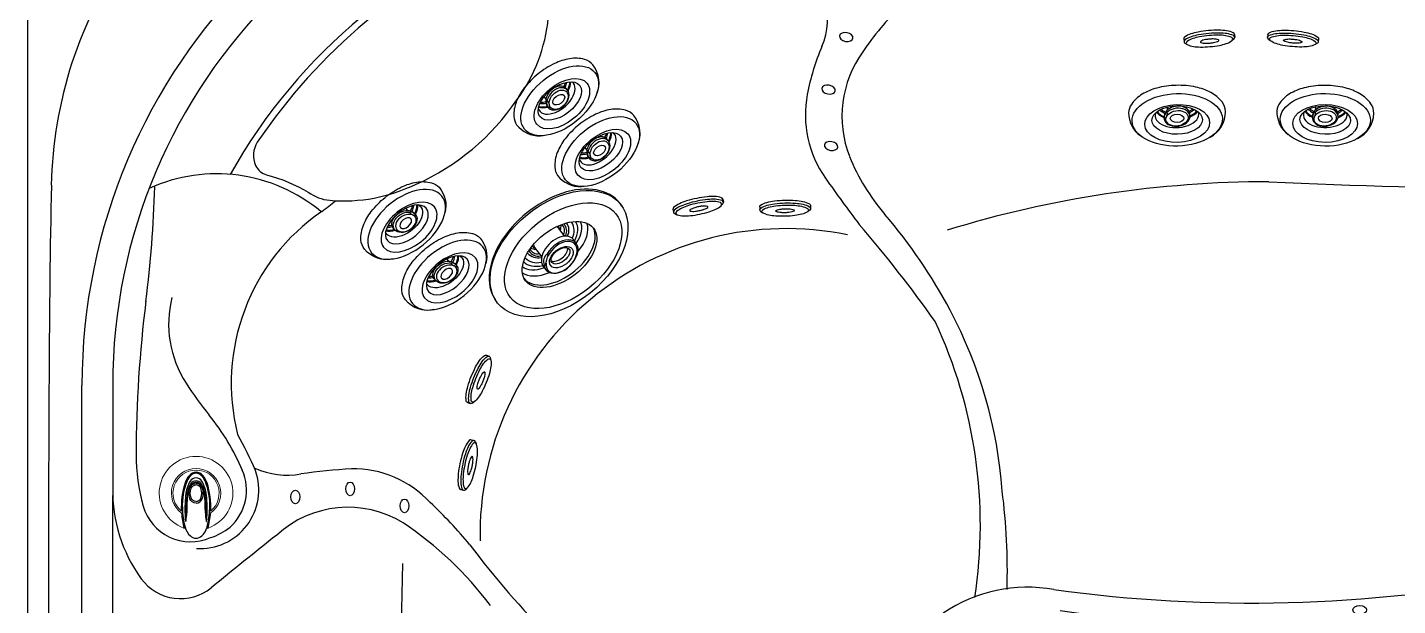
# Model space of a CAD drawing. Extents: x 398 to 508, y 628 to 778.
# Drawn here: x 398.1 to 448.3, y 703.1 to 724.3 of the extents above; entities that cross this region are included whole.
import ezdxf

# ---------------------------------------------------------------- set-up
doc = ezdxf.new("R2010")
doc.units = 0
doc.header["$MEASUREMENT"] = 0
for name, color, linetype in [('1', 4, 'Continuous'), ('1_CYAN', 4, 'Continuous'), ('2', 7, 'Continuous')]:
    doc.layers.add(name, color=color, linetype=linetype)

# ---------------------------------------------------------------- blocks, each defined once
blk = doc.blocks.new('AIRVALVE')
at = {"layer": '1', "color": 3}
for points in [[(0, -0.361, -0.315142), (-0.226, -0.203, -0.18995), (-0.227, 0.196, -0.321841), (0, 0.358, -0.321841)], [(0, -0.301, -0.313827), (-0.177, -0.179, -0.191301), (-0.177, 0.18, -0.313824), (0, 0.302, -0.313824)], [(0, -0.361, 0.315142), (0.226, -0.203, 0.18995), (0.226, 0.196, 0.321841), (0, 0.358, 0.321841)], [(0, -0.301, 0.313827), (0.176, -0.179, 0.191301), (0.177, 0.18, 0.313824), (0, 0.302, 0.313824)]]:
    blk.add_lwpolyline(points, format="xyb", dxfattribs=at)
at = {"layer": '1', "color": 2, "linetype": 'Continuous', "lineweight": 0}
for centre, start, end in [((-0.001, 0), 89.9806, 250.9039), ((0, 0), 289.0961, 90.0194)]:
    blk.add_arc(centre, 1.35, start, end, dxfattribs=at)
at = {"layer": '1', "color": 3, "lineweight": 0}
for centre, radius, start, end in [((-0.001, 0), 0.904, 89.971, 234.0158), ((-0.001, 0), 0.846, 89.9691, 230.785), ((0, 0), 0.904, 305.9842, 90.029), ((0, 0), 0.846, 309.215, 90.0309)]:
    blk.add_arc(centre, radius, start, end, dxfattribs=at)
at = {"layer": '1', "color": 3}
for centre, radius, start, end in [((0.288, 0.156), 0.727, 137.3155, 162.114), ((0.285, 0.168), 0.679, 134.6535, 155.2206), ((-0.001, 0.449), 0.316, 89.9436, 140.7663), ((-0.001, 0.314), 0.247, 89.9147, 149.361), ((-0.001, 0.458), 0.271, 89.8214, 134.6535), ((0, 0.449), 0.316, 39.2337, 90.0564), ((0, 0.458), 0.271, 45.3465, 90.1786), ((0, 0.314), 0.247, 30.639, 90.0853), ((-0.286, 0.168), 0.679, 24.7794, 45.3465), ((-0.289, 0.156), 0.727, 17.886, 42.6845), ((2.301, -0.493), 2.841, 162.114, 183.2782), ((1.83, -0.428), 2.334, 157.8169, 183.0748), ((0.861, -0.196), 1.249, 149.361, 174.2752), ((-4.441, 0.724), 4.188, 348.9682, 350.9757), ((0.802, -0.203), 1.125, 159.5686, 175.7316), ((0.319, -0.032), 0.632, 154.5984, 170.9757), ((0.075, 0.068), 0.349, 134.6301, 159.5686), ((0.537, -0.136), 0.873, 146.1687, 154.5984), ((0, 0.224), 0.227, 90.0848, 146.1687), ((0.016, 0.128), 0.266, 93.7523, 134.6301), ((-0.001, 0.224), 0.227, 33.8313, 89.9152), ((-0.017, 0.128), 0.266, 45.3699, 86.2477), ((-0.076, 0.068), 0.349, 20.4314, 45.3699), ((-0.538, -0.136), 0.873, 25.4016, 33.8313), ((-0.862, -0.196), 1.249, 5.7248, 30.639), ((-0.319, -0.032), 0.632, 9.0243, 25.4016), ((-0.803, -0.203), 1.125, 4.2684, 20.4314), ((4.441, 0.724), 4.188, 189.0243, 191.0318), ((-1.831, -0.428), 2.334, 356.9252, 22.1831), ((-2.301, -0.493), 2.841, 356.7218, 17.886), ((4.917, -0.603), 5.325, 174.2752, 183.1265), ((-6.839, -0.536), 6.484, 355.7451, 1.0002), ((2.459, -0.449), 2.815, 172.4176, 179.4691), ((10.219, -0.764), 10.561, 178.1966, 179.7723), ((6.947, -0.661), 7.288, 175.7316, 178.1966), ((-6.948, -0.661), 7.288, 1.8034, 4.2684), ((-2.46, -0.449), 2.815, 0.5309, 7.5824), ((-10.22, -0.764), 10.561, 0.2277, 1.8034), ((6.838, -0.536), 6.484, 178.9998, 184.2549), ((-4.918, -0.603), 5.325, 356.8735, 5.7248), ((2.713, -0.478), 3.255, 184.4542, 194.1778), ((2.224, -0.515), 2.725, 180.8159, 195.4905), ((0.602, -0.839), 1.003, 183.1265, 190.4498), ((-2.094, -0.715), 1.752, 350.2174, 359.7723), ((2.093, -0.715), 1.752, 180.2277, 189.7826), ((-0.603, -0.839), 1.003, 349.5502, 356.8735), ((-2.225, -0.515), 2.725, 344.5095, 359.1841), ((-2.714, -0.478), 3.255, 345.8222, 355.5458), ((-0.438, -1.262), 0.0149, 250.8083, 302.5982), ((-0.438, -1.261), 0.0152, 302.5014, 335.002), ((-0.414, -1.27), 0.0106, 81.6045, 167.3023), ((-0.445, -1.375), 0.119, 70.118, 74.2786), ((-0.41, -1.276), 0.0151, 21.315, 66.3223), ((0.207, -1.099), 0.626, 193.2713, 228.3179), ((-0.355, -1.015), 0.0297, 190.4498, 209.0932), ((-0.338, -1.006), 0.0492, 209.0932, 215.3978), ((-0.376, -1.032), 0.00301, 215.3978, 350.8779), ((-0.409, -1.014), 0.0406, 333.001, 349.5922), ((-0.208, -1.099), 0.626, 311.6821, 346.7287), ((0.408, -1.014), 0.0406, 190.4078, 206.999), ((0.375, -1.032), 0.00301, 189.1221, 324.6022), ((0.337, -1.006), 0.0492, 324.6022, 330.9068), ((0.354, -1.015), 0.0297, 330.9068, 349.5502), ((0.409, -1.276), 0.0151, 113.6777, 158.685), ((0.444, -1.375), 0.119, 105.7214, 109.882), ((0.413, -1.27), 0.0106, 12.6977, 98.3955), ((0.437, -1.261), 0.0152, 204.998, 237.4986), ((0.437, -1.262), 0.0149, 237.4018, 289.1917), ((-0.001, -1.348), 0.301, 226.3593, 270.087), ((0, -1.348), 0.301, 269.913, 313.6407)]:
    blk.add_arc(centre, radius, start, end, dxfattribs=at)
blk = doc.blocks.new('MJET')
at = {"layer": '1', "color": 3}
for p, q in [((-0.946, -0.157), (-0.852, -0.104)), ((-0.554, -0.74), (-0.502, -0.71))]:
    blk.add_line(p, q, dxfattribs=at)
at = {"layer": '1'}
blk.add_lwpolyline([(0.046, -2.04, 0.159602), (0.288, -1.764, 0.106361), (0.39, -1.23, 0.071169), (0.294, -0.656, 0.057483), (0, 0, 0.057483), (-0.436, 0.572, 0.071169), (-0.895, 0.93, 0.106361), (-1.412, 1.095, 0.139254), (-1.729, 1.037, 0.159602)], format="xyb", dxfattribs=at)
for centre, radius, start, end in [((-1.222, 0.134), 1.036, 119.3208, 174.577), ((-0.481, -1.132), 1.05, 236.7737, 300.1392)]:
    blk.add_arc(centre, radius, start, end, dxfattribs=at)
at = {"layer": '1', "color": 3}
for centre, radius, start, end in [((-0.134, -0.092), 0.966, 169.3755, 182.7087), ((-0.077, -0.06), 0.966, 172.9807, 184.5691), ((-1.256, -0.243), 0.0367, 125.7131, 173.0988), ((-1.077, -0.503), 0.352, 100.3995, 124.643), ((-1.136, -0.322), 0.165, 61.4818, 91.5367), ((-1.07, -0.2), 0.0266, 348.2864, 61.4818), ((-0.134, -0.092), 0.966, 238.8747, 251.0567), ((-0.077, -0.06), 0.966, 237.3676, 247.1634)]:
    blk.add_arc(centre, radius, start, end, dxfattribs=at)
at = {"layer": '1'}
blk.add_ellipse((-1.085, -0.649), major_axis=(-0.847, 1.421), ratio=0.582043, dxfattribs=at)
at = {"layer": '1', "color": 3}
for centre, major_axis, ratio in [((-1.202, -0.713), (-0.617, 1.016), 0.582633), ((-1.093, -0.651), (-0.462, 0.802), 0.562663), ((-1.041, -0.616), (-0.255, 0.321), 0.687109), ((-1.04, -0.617), (-0.121, 0.22), 0.601926)]:
    blk.add_ellipse(centre, major_axis=major_axis, ratio=ratio, dxfattribs=at)
for centre, major_axis, ratio, start_param, end_param in [((-0.931, -0.553), (-0.427, 0.679), 0.579291, 6.026519, 9.533585), ((-0.678, -0.427), (-0.427, 0.679), 0.579291, 6.578896, 7.179786), ((-0.644, -0.404), (-0.427, 0.679), 0.579291, 6.646969, 7.192996), ((-1.006, -0.596), (-0.285, 0.376), 0.697464, 6.107579, 11.857587), ((-1.168, -0.222), (-0.124, -0.017), 0.236606, 6.126494, 9.424778), ((-0.941, -0.561), (-0.285, 0.376), 0.697464, 2.921818, 6.286736), ((-0.678, -0.427), (-0.427, 0.679), 0.579291, 8.429339, 8.995074), ((-0.644, -0.404), (-0.427, 0.679), 0.579291, 8.436954, 8.937403)]:
    blk.add_ellipse(centre, major_axis=major_axis, ratio=ratio, start_param=start_param, end_param=end_param, dxfattribs=at)
blk = doc.blocks.new('LJET')
at = {"layer": '1', "color": 3}
for p, q in [((-2.143, -0.4), (-1.929, -0.301)), ((-1.616, -0.328), (-1.229, -0.136)), ((-1.031, -1.293), (-0.779, -1.168)), ((-1.359, -1.649), (-1.204, -1.578))]:
    blk.add_line(p, q, dxfattribs=at)
for centre, radius, start, end in [((-1.185, -0.242), 0.634, 124.3704, 182.4582), ((-1.11, -0.3), 0.54, 121.8745, 179.9724), ((-1.192, -0.272), 0.388, 109.9312, 183.3398), ((-1.168, -0.258), 0.324, 106.9548, 180.1627), ((-0.946, -0.194), 0.359, 144.2268, 174.9865), ((-1.95, -0.383), 0.00975, 134.2269, 197.8107), ((-1.923, -0.374), 0.0373, 197.8107, 245.45), ((-1.922, -0.411), 0.0494, 104.0054, 134.2269), ((1.345, 5.821), 7.042, 242.2026, 245.3315), ((-1.86, -0.695), 0.34, 25.5637, 102.515), ((-1.112, -0.23), 0.177, 111.2597, 155.5931), ((-1.128, -0.353), 0.239, 90.6253, 115.0516), ((-1.556, -0.428), 0.155, 255.7608, 264.2701), ((-1.569, -0.57), 0.0126, 258.2119, 332.1283), ((-1.615, -0.554), 0.0616, 339.2053, 5.2417), ((-0.772, -1.077), 0.425, 229.4227, 296.953), ((-0.798, -1.006), 0.405, 235.3586, 299.1938), ((-0.781, -1.02), 0.32, 232.3148, 304.5918), ((-0.32, 0.034), 1.313, 248.3685, 257.4553), ((-0.912, -0.836), 0.357, 291.7901, 318.489), ((-0.73, -0.978), 0.187, 256.6364, 300.2021), ((-0.81, -1.134), 0.554, 230.7677, 292.8421)]:
    blk.add_arc(centre, radius, start, end, dxfattribs=at)
for centre, major_axis, ratio in [((-1.734, -1.107), (-1.139, 2.191), 0.614195), ((-1.666, -0.983), (-0.712, 1.404), 0.589139), ((-1.775, -1.031), (-0.231, 0.443), 0.610172), ((-1.719, -1.01), (-0.181, 0.357), 0.559139)]:
    blk.add_ellipse(centre, major_axis=major_axis, ratio=ratio, dxfattribs=at)
for centre, major_axis, ratio, start_param, end_param in [((-1.564, -0.944), (-0.712, 1.404), 0.589139, 6.281287, 9.305468), ((-1.294, -0.8), (-0.668, 1.35), 0.535637, 0.150745, 1.094175), ((-1.185, -0.735), (-0.591, 1.211), 0.521791, 0.110824, 1.017348), ((-1.105, -0.703), (-0.539, 1.077), 0.599515, 0.044816, 0.920563), ((-1.75, -1.026), (-0.401, 0.62), 0.630636, 5.78793, 11.416508), ((-1.78, -1.039), (-0.401, 0.563), 0.63161, 5.627431, 11.492994), ((-1.6, -0.955), (-0.401, 0.62), 0.630636, 2.982357, 6.275879), ((-1.61, -0.952), (-0.181, 0.357), 0.559139, 0.295266, 2.87691), ((-1.294, -0.8), (-0.668, 1.35), 0.535637, 1.957587, 3.003279), ((-1.185, -0.735), (-0.591, 1.211), 0.521791, 2.159716, 3.091487), ((-1.105, -0.703), (-0.539, 1.077), 0.599515, 2.227435, 3.10684)]:
    blk.add_ellipse(centre, major_axis=major_axis, ratio=ratio, start_param=start_param, end_param=end_param, dxfattribs=at)
at = {"layer": '1_CYAN'}
blk.add_ellipse((-1.63, -0.971), major_axis=(-1.354, 2.552), ratio=0.637723, dxfattribs=at)
blk.add_ellipse((-1.574, -0.949), major_axis=(-1.354, 2.552), ratio=0.637723, start_param=3.056662, end_param=6.230777, dxfattribs=at)
blk = doc.blocks.new('MINI')
at = {"layer": '1', "color": 3}
for p, q in [((0.223, 0.931), (0.327, 0.931)), ((0.391, 0.895), (0.44, 0.828)), ((0.391, 0.895), (0.391, 0.895)), ((0.223, -0.932), (0.327, -0.932)), ((0.327, -0.932), (0.327, -0.932)), ((0.386, -0.902), (0.441, -0.828))]:
    blk.add_line(p, q, dxfattribs=at)
for points in [[(0.223, 0.931, 0.267867), (0.159, 0.895, 0.072378), (0.065, 0.659, 0.034036), (0.019, 0.384, 0.024706), (0, 0, 0.024706), (0.019, -0.384, 0.034036), (0.065, -0.659, 0.072378), (0.159, -0.895, 0.267867), (0.223, -0.932, 0.267867)], [(0.391, 0.895, 0.267867), (0.327, 0.931, 0.267867), (0.264, 0.895, 0.072378), (0.17, 0.659, 0.034036), (0.123, 0.384, 0.024706), (0.104, 0, 0.024706), (0.123, -0.384, 0.034036), (0.17, -0.659, 0.072378), (0.264, -0.895, 0.267867), (0.327, -0.932, 0.267867)], [(0.327, -0.932, 0.238458), (0.386, -0.902, 0.072378)]]:
    blk.add_lwpolyline(points, format="xyb", dxfattribs=at)
for points in [[(0.386, -0.855, 0.267867), (0.445, -0.822, 0.072378), (0.531, -0.605, 0.034036), (0.574, -0.352, 0.024706), (0.591, 0, 0.024706), (0.574, 0.352, 0.034036), (0.531, 0.605, 0.072378), (0.445, 0.822, 0.267867), (0.386, 0.855, 0.267867), (0.328, 0.822, 0.072378), (0.242, 0.605, 0.034036), (0.199, 0.352, 0.024706), (0.182, 0, 0.024706), (0.199, -0.352, 0.034036), (0.242, -0.605, 0.072378), (0.328, -0.822, 0.267867)], [(0.388, 0.343, 0.280852), (0.368, 0.331, 0.066452), (0.337, 0.244, 0.030521), (0.321, 0.143, 0.022038), (0.315, 0.003, 0.022038), (0.321, -0.137, 0.030521), (0.337, -0.238, 0.066452), (0.368, -0.325, 0.280852), (0.388, -0.337, 0.280852), (0.408, -0.325, 0.066452), (0.439, -0.238, 0.030521), (0.454, -0.137, 0.022038), (0.46, 0.003, 0.022038), (0.454, 0.143, 0.030521), (0.439, 0.244, 0.066452), (0.408, 0.331, 0.280852)]]:
    blk.add_lwpolyline(points, format="xyb", close=True, dxfattribs=at)
blk = doc.blocks.new('2013GLEAM')
at = {"layer": '1', "color": 3, "linetype": 'Continuous'}
for p, q in [((4.386, 71.251), (4.386, 71.252)), ((2, 45.5), (2, 67.75)), ((3.125, 67.75), (3.125, 66.671)), ((3.125, 66.671), (3.125, 63.994))]:
    blk.add_line(p, q, dxfattribs=at)
at = {"layer": '1', "color": 4, "linetype": 'Continuous'}
blk.add_lwpolyline([(110, 7.75), (110, 83.25, 0.414211), (102.25, 91), (7.75, 91, 0.414214), (0, 83.25), (0, 7.75, 0.414214), (7.75, 0), (102.25, 0, 0.414214)], format="xyb", close=True, dxfattribs=at)
at = {"layer": '1'}
blk.add_lwpolyline([(14.25, 75.127, 0.139939), (17.935, 78.216, 0.13657), (19.09, 81.225, 0.135613), (18.936, 82.048, -0.068851), (18.583, 83.666, 0.225097), (18.316, 84.126, 0.255346), (17.469, 84.215, 0.142373), (8.426, 76.666, 0.255346), (8.362, 75.817, 0.225097), (8.767, 75.471, -0.068851), (10.295, 74.835, 0.135613), (11.078, 74.537, 0.13657), (14.245, 75.135)], format="xyb", dxfattribs=at)
at = {"layer": '1', "color": 3, "linetype": 'Continuous'}
for centre, radius, start, end in [((23.25, 67.75), 21.25, 90, 180), ((23.25, 67.75), 20.125, 90.0007, 179.9993), ((25.078, 65.652), 20.198, 107.8704, 150.868), ((16.301, 74.796), 15.427, 144.9896, 178.8931), ((26.621, 81.235), 2.711, 337.0185, 14.5887), ((38.604, 74.643), 9.607, 133.1812, 146.2835), ((37.128, 76.779), 8.701, 157.0185, 169.1622), ((33.92, 77.608), 4.067, 144.3959, 200.9905), ((32.513, 77.662), 4.002, 169.1622, 215.3313), ((37.445, 79.161), 7.916, 202.4042, 220.4779), ((6.934, 69.537), 5.972, 50.1787, 114.3959), ((87.621, 116.726), 71.552, 215.33125, 217.01344), ((477.848, 65.878), 477.06, 178.8931, 179.72647), ((-129.965, 254.06), 228.447, 308.03561, 308.19543), ((15.103, 67.83), 7.633, 124.3827, 194.2175), ((16.49, 61.278), 19.633, 28.041, 40.4779), ((-6.289, 42.014), 48.513, 35.3789, 40.705), ((9.165, 70.002), 3.989, 165.7994, 212.9142), ((19.159, 62.699), 16.608, 4.0891, 28.041), ((17.341, 62.646), 17.583, 351.2945, 25.0882), ((2381.813, 56.788), 2381.047, 179.726469, 180.271632), ((17.163, 75.179), 13.517, 212.9142, 219.041), ((0.138, 61.372), 8.403, 22.834, 39.041), ((-5.656, 58.51), 15.295, 23.6087, 29.0943), ((6.332, 63.924), 2.148, 266.285, 19.3604), ((6.182, 63.92), 1.846, 312.5681, 23.4905), ((9.519, 67.346), 2.879, 245.7935, 280.1239), ((12.992, 44.434), 20.296, 93.1609, 98.4065), ((11.941, 60.865), 3.834, 42.7251, 91.0068), ((8.587, 63.893), 5.463, 178.9404, 216.112), ((13.335, 60.973), 22.579, 358.2506, 7.4065), ((-25939.807, 61.599), 25942.932, 359.9858201, 0.0046829), ((11.749, 59.432), 3.859, 58.374, 132.5946), ((4.114, 52.026), 15.626, 39.272, 47.0659), ((6.094, 64.226), 2.135, 286.6666, 308.7515), ((163.088, -131.669), 247.617, 128.44242, 129.1555), ((6.61, 51.959), 12.925, 36.7239, 56.3458), ((45.754, 84.391), 37.12, 217.2605, 224.2382), ((5.612, 61.722), 1.78, 216.112, 309.1555), ((36.66, 54.827), 5.534, 79.9816, 123.9835), ((44.841, 112.619), 52.838, 262.1477, 280.8059)]:
    blk.add_arc(centre, radius, start, end, dxfattribs=at)
at = {"layer": '1', "color": 2, "linetype": 'Continuous'}
for centre, radius, start, end in [((-38.614, 76.26), 43.298, 352.8036, 358.3669), ((45.509, 35.05), 40.166, 90.0122, 107.0899), ((54.999, 269.512), 194.528, 267.20098, 272.7994), ((27.81, 62.278), 11.223, 78.4295, 181.1058), ((49.773, 65.1), 45.791, 172.8036, 179.8449), ((10.824, 65.205), 6.841, 179.8449, 195.8577), ((5.976, 63.828), 1.802, 195.8577, 293.8864), ((455.975, 49.49), 442.38, 178.47976, 180.80825), ((45.295, 107.665), 48.726, 261.207, 281.0241)]:
    blk.add_arc(centre, radius, start, end, dxfattribs=at)
at = {"layer": '1', "color": 2, "extrusion": (0, 0, -1)}
for centre in [(30.008, 80.52), (29.36, 78.595), (29.456, 76.526)]:
    blk.add_ellipse(centre, major_axis=(-0.246, 0.045), ratio=0.649149, dxfattribs=at)
at = {"layer": '1', "color": 2}
for centre, major_axis in [((9.82, 63.668), (0, 0.25)), ((11.83, 63.962), (0, 0.25)), ((13.82, 63.34), (0, 0.25)), ((48.828, 59.527), (-0.25, 0))]:
    blk.add_ellipse(centre, major_axis=major_axis, ratio=0.649149, dxfattribs=at)
at = {"layer": '1'}
for p, rotation in [((43.289, 80.756), 275), ((24.528, 74.609), 281.5530485391226), ((15.852, 64.894), 348.1520192492122)]:
    blk.add_blockref('MINI', p, dxfattribs=dict(at, rotation=rotation))
at = {"layer": '1', "xscale": -1}
for p, rotation in [((46.41, 80.756), 85.00023649759105), ((27.762, 74.543), 91.55328503671386), ((16.267, 68.081), 158.1522557467959)]:
    blk.add_blockref('MINI', p, dxfattribs=dict(at, rotation=rotation))
at = {"layer": '1', "color": 3}
blk.add_blockref('AIRVALVE', (6.181, 63.806), dxfattribs=at)
at = {"layer": '2', "color": 1}
for name, p, rotation in [('MJET', (18.713, 79.166), 98.1106933149352), ('MJET', (42.103, 78.75), 60.79364953603584), ('MJET', (47.579, 78.75), 58.53633883148299), ('MJET', (20.214, 77.306), 98.1106933149352), ('LJET', (18.219, 74.001), 100.9615738381703)]:
    blk.add_blockref(name, p, dxfattribs=dict(at, rotation=rotation))
at = {"layer": '2', "color": 1, "xscale": -1, "rotation": 339.6915963519947}
for p in [(13.107, 74.642), (14.608, 72.783)]:
    blk.add_blockref('MJET', p, dxfattribs=at)

msp = doc.modelspace()

# ---------------------------------------------------------------- block references
at = {"layer": '1'}
msp.add_blockref('2013GLEAM', (398.077, 643.46), dxfattribs=at)

doc.saveas('drawing.dxf')
